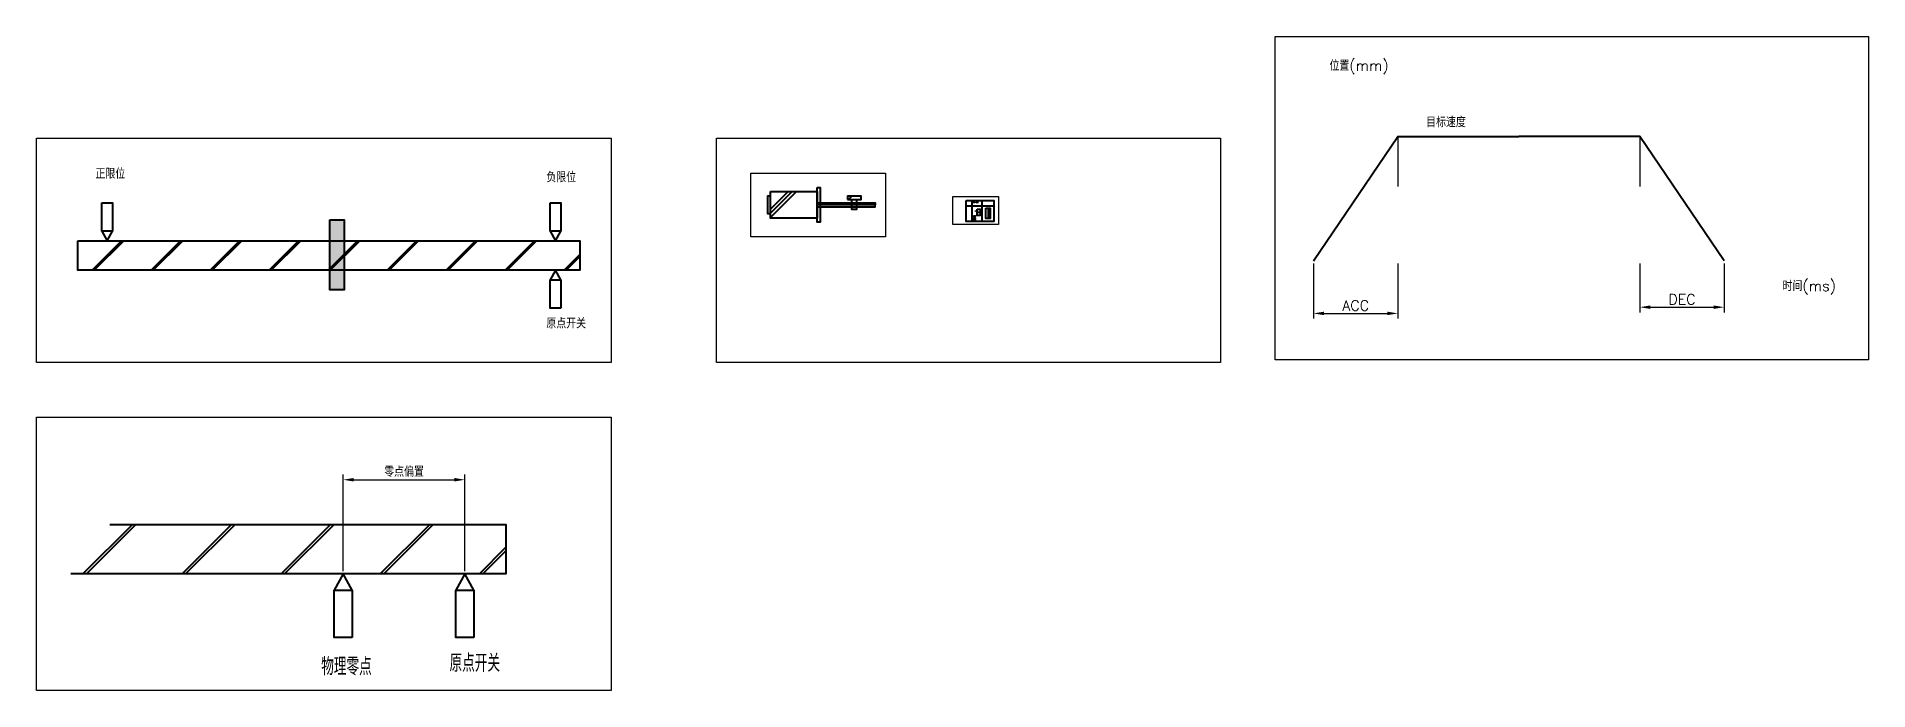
# Model space of a CAD drawing. Header units: millimetres. Extents: x 44 to 483, y 67 to 224.
import ezdxf

# ---------------------------------------------------------------- set-up
doc = ezdxf.new("R2010")
doc.units = ezdxf.units.MM
doc.linetypes.add('ACAD_ISO03W100', pattern=[30, 12, -18])
doc.styles.get("Standard").update_dxf_attribs({"font": 'txt', "bigfont": 'gbcbig.shx'})
doc.dimstyles.new('ISO-25', dxfattribs={"dimtxt": 2.5, "dimasz": 2.5, "dimexe": 1.25, "dimexo": 0.625, "dimtad": 1, "dimtxsty": 'Standard', "dimcen": 2.5, "dimadec": 0, "dimazin": 0, "dimtfac": 1, "dimtmove": 0, "dimatfit": 3, "dimfxl": 1, "dimarcsym": 0})

# ---------------------------------------------------------------- blocks, each defined once
blk = doc.blocks.new('*D1')
at = {"color": 0, "lineweight": -2}
for p, q in [((349.86, 169.7), (349.86, 156.48)), ((370.08, 169.7), (370.08, 156.48)), ((352.36, 157.73), (367.58, 157.73))]:
    blk.add_line(p, q, dxfattribs=at)
at = {"color": 0}
for points in [[(352.36, 158.15), (352.36, 157.32), (349.86, 157.73)], [(367.58, 158.15), (367.58, 157.32), (370.08, 157.73)]]:
    blk.add_solid(points, dxfattribs=at)
at = {"layer": 'Defpoints', "color": 0}
for p in [(349.86, 170.32), (370.08, 170.32), (370.08, 157.73)]:
    blk.add_point(p, dxfattribs=at)
at = {"color": 0, "insert": (359.97, 159.61), "char_height": 2.5, "attachment_point": 5}
blk.add_mtext('ACC', dxfattribs=at)
blk = doc.blocks.new('*D2')
at = {"color": 0, "lineweight": -2}
for p, q in [((428.09, 169.7), (428.09, 157.97)), ((448.31, 169.7), (448.31, 157.97)), ((430.59, 159.22), (445.81, 159.22))]:
    blk.add_line(p, q, dxfattribs=at)
at = {"color": 0}
for points in [[(430.59, 159.64), (430.59, 158.8), (428.09, 159.22)], [(445.81, 159.64), (445.81, 158.8), (448.31, 159.22)]]:
    blk.add_solid(points, dxfattribs=at)
at = {"layer": 'Defpoints', "color": 0}
for p in [(428.09, 170.32), (448.31, 170.32), (448.31, 159.22)]:
    blk.add_point(p, dxfattribs=at)
at = {"color": 0, "insert": (438.2, 161.1), "char_height": 2.5, "attachment_point": 5}
blk.add_mtext('DEC', dxfattribs=at)
blk = doc.blocks.new('*D3')
at = {"color": 0, "lineweight": -2}
for p, q in [((117.27, 95.92), (117.27, 119.12)), ((146.42, 95.92), (146.42, 119.12)), ((119.77, 117.87), (143.92, 117.87))]:
    blk.add_line(p, q, dxfattribs=at)
at = {"color": 0}
for points in [[(119.77, 118.29), (119.77, 117.45), (117.27, 117.87)], [(143.92, 118.29), (143.92, 117.45), (146.42, 117.87)]]:
    blk.add_solid(points, dxfattribs=at)
at = {"layer": 'Defpoints', "color": 0}
for p in [(146.42, 117.87), (117.27, 95.3), (146.42, 95.3)]:
    blk.add_point(p, dxfattribs=at)
at = {"color": 0, "insert": (131.84, 119.81), "char_height": 2.5, "attachment_point": 5}
blk.add_mtext('零点偏置', dxfattribs=at)

msp = doc.modelspace()

# ---------------------------------------------------------------- hatches: boundary and pattern name
at = {"lineweight": 40}
h = msp.add_hatch(dxfattribs=at)
h.set_pattern_fill('JIS_RC_18', color=256, style=0)
h.set_pattern_definition([(45, (-10.078, 3.873), (-12.7279, 12.7279), []), (45, (-9.078, 3.873), (-12.7279, 12.7279), []), (45, (-8.078, 3.873), (-12.7279, 12.7279), [])])
h.paths.add_polyline_path([(219.691, 186.933), (230.882, 186.933), (230.882, 180.587), (219.691, 180.587)])
h = msp.add_hatch(dxfattribs=at)
h.set_pattern_fill('ANSI31', color=256, style=0)
h.set_pattern_definition([(45, (-10.078, 3.873), (-2.245064, 2.245064), [])])
h.paths.add_polyline_path([(238.139, 184.997), (241.422, 184.997), (241.422, 185.807), (238.139, 185.807)])
h.paths.add_polyline_path([(239.219, 184.997), (240.341, 184.997), (240.341, 182.649), (239.219, 182.649)])
h = msp.add_hatch(dxfattribs=at)
h.set_pattern_fill('ANSI32', color=256, style=0)
h.set_pattern_definition([(45, (-10.078, 3.873), (-6.7352, 6.7352), []), (45, (-5.588, 3.873), (-6.7352, 6.7352), [])])
h.paths.add_polyline_path([(238.139, 184.997), (241.422, 184.997), (241.422, 185.807), (238.139, 185.807)])
h.paths.add_polyline_path([(239.219, 184.997), (240.341, 184.997), (240.341, 182.649), (239.219, 182.649)])
for color in [4, 8]:
    msp.add_hatch(color=color, dxfattribs=at).paths.add_polyline_path([(114.048, 180.187), (117.482, 180.187), (117.482, 163.355), (114.048, 163.355)])
h = msp.add_hatch(dxfattribs=at)
h.set_pattern_fill('JIS_LC_20A', color=256, scale=0.5, style=0)
h.set_pattern_definition([(45, (24.415, 93.013), (-7.07107, 7.07107), []), (45, (24.915, 93.013), (-7.07107, 7.07107), [])])
h.paths.add_polyline_path([(53.652, 175.154), (174, 175.154), (174, 168.093), (53.652, 168.093)])
h = msp.add_hatch(dxfattribs=at)
h.set_pattern_fill('JIS_LC_20A', color=256, scale=0.84, style=0)
h.set_pattern_definition([(45, (-95.036, -30.836), (-11.8794, 11.8794), []), (45, (-94.196, -30.836), (-11.8794, 11.8794), [])])
edge = h.paths.add_edge_path()
edge.add_line((61.337, 107.162), (156.267, 107.162))
edge.add_line((156.267, 107.162), (156.267, 95.299))
edge.add_line((156.267, 95.299), (51.971, 95.299))

# ---------------------------------------------------------------- linework, layer by layer
at = {"linetype": 'ACAD_ISO03W100'}
for p, q in [((370.077, 200.131), (370.077, 170.322)), ((428.089, 200.131), (428.089, 170.322))]:
    msp.add_line(p, q, dxfattribs=at)
at = {"lineweight": 40}
for p, q in [((267.984, 184.774), (267.984, 179.729)), ((270.312, 184.774), (270.312, 179.729)), ((244.798, 183.76), (230.882, 183.76)), ((266.584, 183.494), (273.24, 183.494)), ((269.265, 181.974), (269.973, 181.974)), ((269.837, 182.718), (269.837, 182.547)), ((269.837, 182.547), (269.973, 182.547)), ((269.837, 181.954), (269.837, 182.125)), ((269.837, 182.125), (269.973, 182.125)), ((269.837, 181.974), (269.837, 181.803)), ((269.837, 181.803), (269.973, 181.803)), ((269.837, 181.21), (269.837, 181.381)), ((269.837, 181.381), (269.973, 181.381)), ((271.828, 182.962), (271.828, 180.487))]:
    msp.add_line(p, q, dxfattribs=at)
for points in [[(340.693, 224.057), (482.875, 224.057), (482.875, 146.596), (340.693, 146.596)], [(43.757, 199.739), (181.474, 199.739), (181.474, 145.947), (43.757, 145.947)], [(206.772, 199.739), (327.534, 199.739), (327.534, 145.947), (206.772, 145.947)], [(215.009, 191.354), (247.251, 191.354), (247.251, 176.065), (215.009, 176.065)], [(263.37, 185.721), (274.331, 185.721), (274.331, 179.054), (263.37, 179.054)], [(43.757, 132.842), (181.474, 132.842), (181.474, 67.396), (43.757, 67.396)]]:
    msp.add_lwpolyline(points, close=True)
for points in [[(349.856, 170.322, 0, 0, 0), (349.856, 212.428, 2.242, 0, 0), (349.856, 218.001, 0, 0, 0)], [(349.856, 169.697, 0, 0, 0), (457.853, 169.697, 2.242, 0, 0), (463.426, 169.697, 0, 0, 0)]]:
    msp.add_lwpolyline(points, format="xyseb")
for points in [[(349.856, 170.322), (370.077, 200.131), (399.083, 200.131)], [(448.31, 170.322), (428.089, 200.131), (399.083, 200.131)], [(230.882, 184.26), (244.798, 184.26), (244.798, 183.76)], [(230.882, 183.26), (244.798, 183.26), (244.798, 183.76)], [(59.413, 177.464), (60.694, 175.154), (61.974, 177.464)], [(166.859, 177.464), (168.139, 175.154), (169.42, 177.464)], [(169.42, 165.784), (168.139, 168.093), (166.859, 165.784)], [(61.337, 107.162), (156.267, 107.162), (156.267, 95.299), (51.971, 95.299)], [(119.419, 91.419), (117.268, 95.299), (115.117, 91.419)], [(148.571, 91.419), (146.421, 95.299), (144.27, 91.419)]]:
    msp.add_lwpolyline(points, dxfattribs=at)
for points in [[(219.691, 185.848), (218.94, 185.848), (218.94, 181.671), (219.691, 181.671)], [(219.691, 186.933), (230.882, 186.933), (230.882, 180.587), (219.691, 180.587)], [(230.882, 187.941), (231.569, 187.941), (231.569, 179.579), (230.882, 179.579)], [(238.139, 184.997), (241.422, 184.997), (241.422, 185.807), (238.139, 185.807)], [(239.219, 184.997), (240.341, 184.997), (240.341, 182.649), (239.219, 182.649)], [(266.584, 184.774), (273.24, 184.774), (273.24, 179.729), (266.584, 179.729)], [(59.413, 184.225), (61.974, 184.225), (61.974, 177.464), (59.413, 177.464)], [(114.048, 180.187), (117.482, 180.187), (117.482, 163.355), (114.048, 163.355)], [(166.859, 184.225), (169.42, 184.225), (169.42, 177.464), (166.859, 177.464)], [(268.317, 181.121), (268.742, 181.121), (268.742, 180.959), (268.317, 180.959)], [(268.317, 180.675), (268.742, 180.675), (268.742, 180.514), (268.317, 180.514)], [(268.317, 180.23), (268.742, 180.23), (268.742, 180.068), (268.317, 180.068)], [(269.265, 182.718), (269.973, 182.718), (269.973, 181.23), (269.265, 181.23)], [(271.291, 182.962), (272.365, 182.962), (272.365, 180.487), (271.291, 180.487)], [(53.652, 175.154), (174, 175.154), (174, 168.093), (53.652, 168.093)], [(169.42, 159.022), (166.859, 159.022), (166.859, 165.784), (169.42, 165.784)], [(119.419, 80.06), (115.117, 80.06), (115.117, 91.419), (119.419, 91.419)], [(148.571, 80.06), (144.27, 80.06), (144.27, 91.419), (148.571, 91.419)]]:
    msp.add_lwpolyline(points, close=True, dxfattribs=at)
for points in [[(264.307, 182.716, 0, 0, 0), (267.478, 182.716, 0, 0, 0), (268.658, 182.288, 3, 0, 0)], [(268.658, 182.288, 0.5, 0, 0), (269.174, 182.143, 0, 0, 0)]]:
    msp.add_lwpolyline(points, format="xyseb", dxfattribs=at)

# ---------------------------------------------------------------- texts
for s, p in [('位置(mm)', (353.692, 215.892)), ('目标速度', (376.871, 202.346)), ('时间(ms)', (462.316, 163.086))]:
    msp.add_text(s, height=2.5).set_placement(p)
at = {"lineweight": 20}
for s, height, p in [('正限位', 2.5, (57.877, 189.99)), ('负限位', 2.5, (165.958, 189.153)), ('原点开关', 2.5, (165.958, 154.126)), ('物理零点', 4.2, (111.993, 71.029)), ('原点开关', 4.2, (142.756, 71.834))]:
    msp.add_text(s, height=height, dxfattribs=at).set_placement(p)
at = {"lineweight": 40}
msp.add_text('FP-0H', height=0.25, dxfattribs=at).set_placement((268.34, 184.188))

# ---------------------------------------------------------------- dimensions: what is measured, and where the dimension line sits
dim = msp.add_linear_dim(base=(370.077, 157.734), p1=(349.856, 170.322), p2=(370.077, 170.322), text='ACC', dimstyle='ISO-25')
dim.commit()
dim.dimension.update_dxf_attribs({"geometry": '*D1', "text_midpoint": (359.967, 157.734), "dimtype": 160})
for base, p1, p2, text, picture, middle in [((448.31, 159.22), (428.089, 170.322), (448.31, 170.322), 'DEC', '*D2', (438.199, 161.095)), ((146.421, 117.869), (117.268, 95.299), (146.421, 95.299), '零点偏置', '*D3', (131.844, 119.813))]:
    dim = msp.add_linear_dim(base=base, p1=p1, p2=p2, text=text, dimstyle='ISO-25')
    dim.commit()
    dim.dimension.update_dxf_attribs({"geometry": picture, "text_midpoint": middle})

doc.saveas('drawing.dxf')
